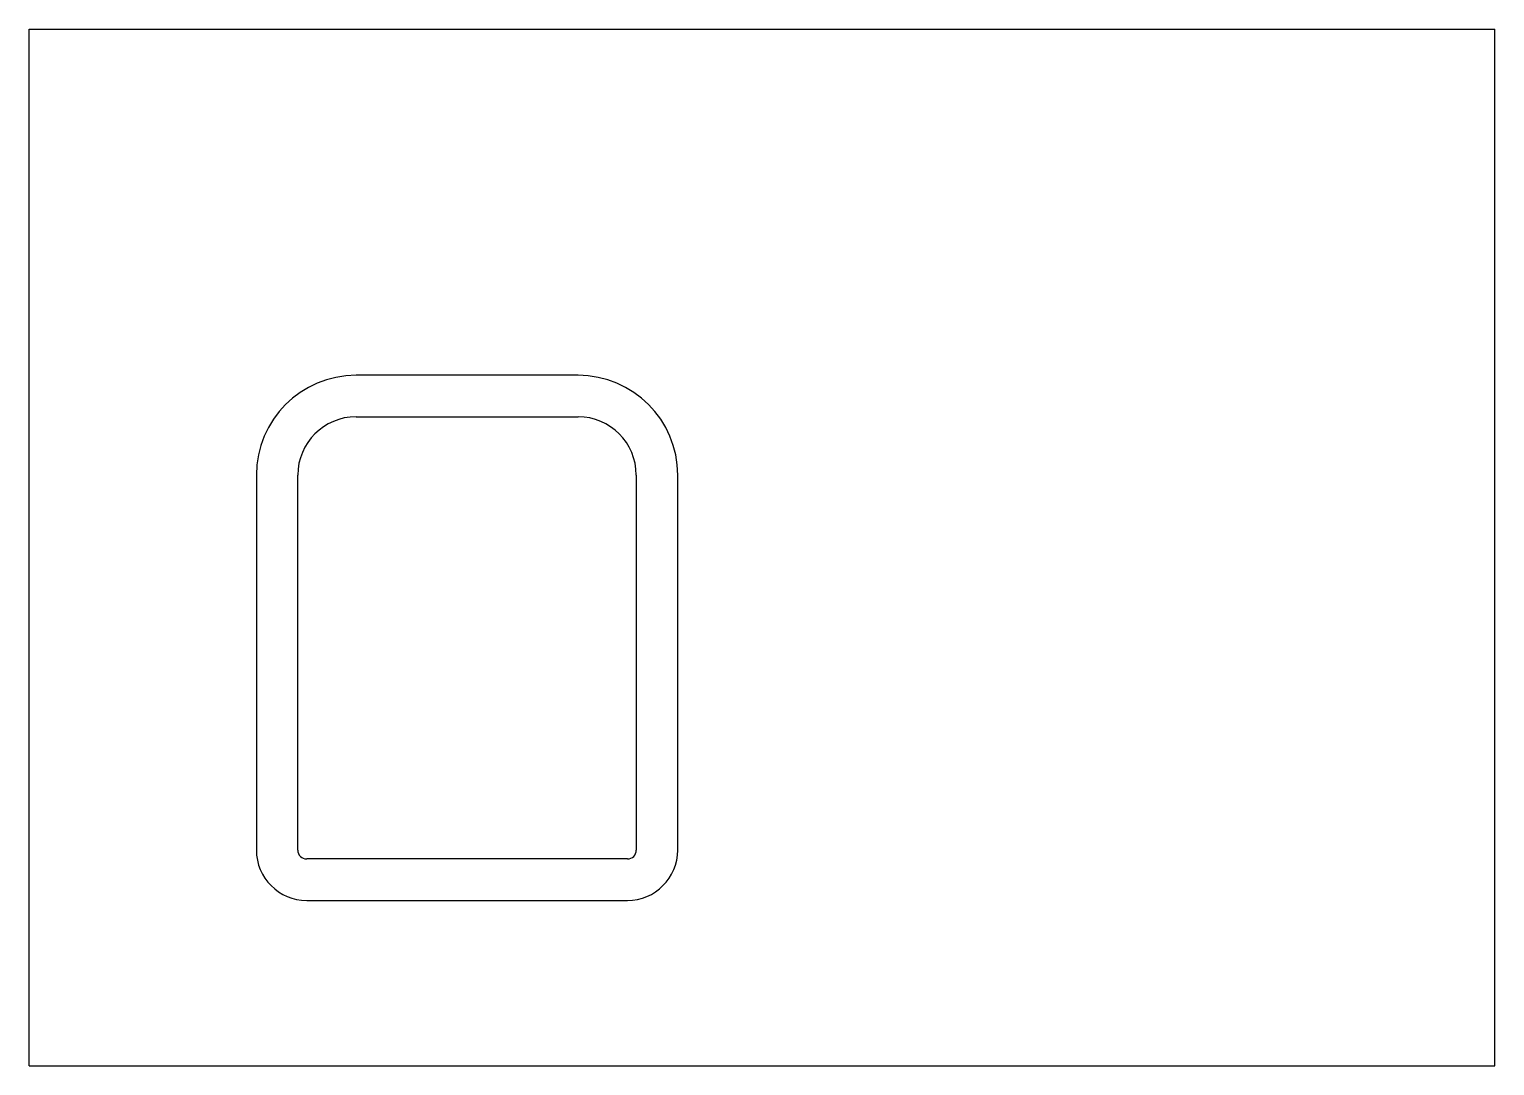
# Model space of a CAD drawing. Header units: millimetres. Extents: x 0 to 297, y 0 to 210.
import ezdxf

# ---------------------------------------------------------------- set-up
doc = ezdxf.new("R2010")
doc.units = ezdxf.units.MM
doc.header["$LTSCALE"] = 16.335
doc.layers.get('0').update_dxf_attribs({"linetype": 'CONTINUOUS'})

msp = doc.modelspace()

# ---------------------------------------------------------------- linework, layer by layer
at = {"color": 7, "linetype": 'CONTINUOUS'}
for p, q in [((0, 0), (0, 210)), ((0, 210), (297, 210)), ((297, 0), (297, 210)), ((111.22, 139.89), (66.22, 139.89)), ((66.22, 131.49), (111.22, 131.49)), ((46.02, 119.69), (46.02, 43.69)), ((54.42, 43.69), (54.42, 119.69)), ((123.02, 119.69), (123.02, 43.69)), ((131.42, 43.69), (131.42, 119.69)), ((121.22, 41.89), (56.22, 41.89)), ((56.22, 33.49), (121.22, 33.49)), ((0, 0), (297, 0))]:
    msp.add_line(p, q, dxfattribs=at)
for centre, radius, start, end in [((66.22, 119.69), 20.2, 90, 180), ((111.22, 119.69), 20.2, 0, 90), ((66.22, 119.69), 11.8, 90, 180), ((111.22, 119.69), 11.8, 0, 90), ((56.22, 43.69), 10.2, 180, 270), ((56.22, 43.69), 1.8, 180, 270), ((121.22, 43.69), 10.2, 270, 360), ((121.22, 43.69), 1.8, 270, 360)]:
    msp.add_arc(centre, radius, start, end, dxfattribs=at)

doc.saveas('drawing.dxf')
